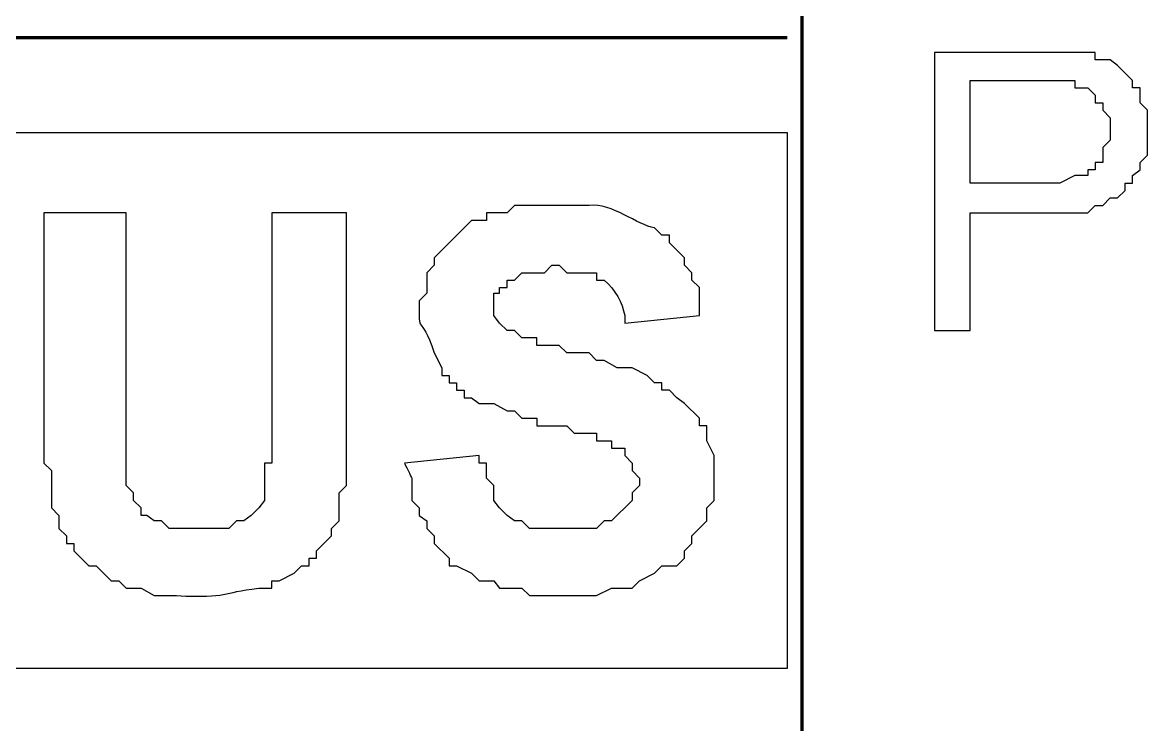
# Model space of a CAD drawing. Header units: millimetres. Extents: x -109 to -14.2, y -107.5 to -24.7.
# Drawn here: x -40.61 to -36.722, y -43.09 to -40.664 of the extents above; entities that cross this region are included whole.
import ezdxf

# ---------------------------------------------------------------- set-up
doc = ezdxf.new("R2010")
doc.units = ezdxf.units.MM
doc.header["$MEASUREMENT"] = 0
doc.layers.add('layer 1', color=7, linetype='Continuous')

msp = doc.modelspace()

# ---------------------------------------------------------------- linework, layer by layer
at = {"layer": 'layer 1', "color": 0, "lineweight": 80}
for points in [[(-37.9157, -66.0839), (-37.9157, -66.0839), (-37.9157, -40.2312), (-37.9157, -40.2312)], [(-46.6086, -40.7152), (-46.6086, -40.7152), (-37.9674, -40.7152), (-37.9674, -40.7152)]]:
    msp.add_open_spline(points, degree=3, dxfattribs=at)
at = {"layer": 'layer 1', "color": 0}
for points, knots in [([(-37.4575, -41.7284), (-37.4575, -41.7284), (-37.4575, -40.7668), (-37.4575, -40.7668), (-37.4575, -40.7668), (-37.4575, -40.7668), (-37.1026, -40.7668), (-37.1026, -40.7668), (-37.1026, -40.7668), (-37.0445, -40.7668), (-36.9864, -40.7668), (-36.9284, -40.7668), (-36.9284, -40.7668), (-36.9284, -40.7668), (-36.9026, -40.7668), (-36.9026, -40.7668), (-36.9026, -40.7668), (-36.9026, -40.7668), (-36.9026, -40.7927), (-36.9026, -40.7927), (-36.9026, -40.7927), (-36.9026, -40.7927), (-36.8509, -40.7927), (-36.8509, -40.7927), (-36.8509, -40.7927), (-36.8509, -40.7927), (-36.8251, -40.812), (-36.8251, -40.812), (-36.8251, -40.812), (-36.8251, -40.812), (-36.7735, -40.8637), (-36.7735, -40.8637), (-36.7735, -40.8637), (-36.7735, -40.8637), (-36.7735, -40.8895), (-36.7735, -40.8895), (-36.7735, -40.8895), (-36.7735, -40.8895), (-36.7477, -40.8895), (-36.7477, -40.8895), (-36.7477, -40.8895), (-36.7477, -40.8895), (-36.7477, -40.9411), (-36.7477, -40.9411), (-36.7477, -40.9411), (-36.7477, -40.9411), (-36.7218, -40.9669), (-36.7218, -40.9669), (-36.7218, -40.9669), (-36.7218, -40.9669), (-36.7218, -41.1218), (-36.7218, -41.1218), (-36.7218, -41.1218), (-36.7218, -41.1218), (-36.7477, -41.1476), (-36.7477, -41.1476), (-36.7477, -41.1476), (-36.7477, -41.1476), (-36.7477, -41.1734), (-36.7477, -41.1734), (-36.7477, -41.1734), (-36.7477, -41.1734), (-36.7735, -41.1928), (-36.7735, -41.1928), (-36.7735, -41.1928), (-36.7735, -41.1928), (-36.7735, -41.2186), (-36.7735, -41.2186), (-36.7735, -41.2186), (-36.7735, -41.2186), (-36.7993, -41.2186), (-36.7993, -41.2186), (-36.7993, -41.2186), (-36.7993, -41.2186), (-36.7993, -41.2444), (-36.7993, -41.2444), (-36.7993, -41.2444), (-36.7993, -41.2444), (-36.8251, -41.2702), (-36.8251, -41.2702), (-36.8251, -41.2702), (-36.8251, -41.2702), (-36.8509, -41.2702), (-36.8509, -41.2702), (-36.8509, -41.2702), (-36.8509, -41.2702), (-36.8767, -41.296), (-36.8767, -41.296), (-36.8767, -41.296), (-36.8767, -41.296), (-36.9026, -41.296), (-36.9026, -41.296), (-36.9026, -41.296), (-36.9026, -41.296), (-36.9284, -41.3219), (-36.9284, -41.3219), (-36.9284, -41.3219), (-36.9284, -41.3219), (-37.3349, -41.3219), (-37.3349, -41.3219), (-37.3349, -41.3219), (-37.3349, -41.3219), (-37.3349, -41.7284), (-37.3349, -41.7284), (-37.3349, -41.7284), (-37.3349, -41.7284), (-37.4575, -41.7284), (-37.4575, -41.7284)], [0, 0, 0, 0, 0.035714, 0.035714, 0.035714, 0.035714, 0.071429, 0.071429, 0.071429, 0.071429, 0.107143, 0.107143, 0.107143, 0.107143, 0.142857, 0.142857, 0.142857, 0.142857, 0.178571, 0.178571, 0.178571, 0.178571, 0.214286, 0.214286, 0.214286, 0.214286, 0.25, 0.25, 0.25, 0.25, 0.285714, 0.285714, 0.285714, 0.285714, 0.321429, 0.321429, 0.321429, 0.321429, 0.357143, 0.357143, 0.357143, 0.357143, 0.392857, 0.392857, 0.392857, 0.392857, 0.428571, 0.428571, 0.428571, 0.428571, 0.464286, 0.464286, 0.464286, 0.464286, 0.5, 0.5, 0.5, 0.5, 0.535714, 0.535714, 0.535714, 0.535714, 0.571429, 0.571429, 0.571429, 0.571429, 0.607143, 0.607143, 0.607143, 0.607143, 0.642857, 0.642857, 0.642857, 0.642857, 0.678571, 0.678571, 0.678571, 0.678571, 0.714286, 0.714286, 0.714286, 0.714286, 0.75, 0.75, 0.75, 0.75, 0.785714, 0.785714, 0.785714, 0.785714, 0.821429, 0.821429, 0.821429, 0.821429, 0.857143, 0.857143, 0.857143, 0.857143, 0.892857, 0.892857, 0.892857, 0.892857, 0.928571, 0.928571, 0.928571, 0.928571, 1, 1, 1, 1]), ([(-37.3349, -41.2186), (-37.3349, -41.2186), (-37.0252, -41.2186), (-37.0252, -41.2186), (-37.0252, -41.2186), (-37.0252, -41.2186), (-36.9735, -41.1928), (-36.9735, -41.1928), (-36.9735, -41.1928), (-36.9735, -41.1928), (-36.9284, -41.1928), (-36.9284, -41.1928), (-36.9284, -41.1928), (-36.9284, -41.1928), (-36.9284, -41.1734), (-36.9284, -41.1734), (-36.9284, -41.1734), (-36.9284, -41.1734), (-36.9026, -41.1734), (-36.9026, -41.1734), (-36.9026, -41.1734), (-36.9026, -41.1734), (-36.9026, -41.1476), (-36.9026, -41.1476), (-36.9026, -41.1476), (-36.9026, -41.1476), (-36.8767, -41.1476), (-36.8767, -41.1476), (-36.8767, -41.1476), (-36.8767, -41.1476), (-36.8767, -41.096), (-36.8767, -41.096), (-36.8767, -41.096), (-36.8767, -41.096), (-36.8509, -41.0702), (-36.8509, -41.0702), (-36.8509, -41.0702), (-36.8509, -41.0702), (-36.8509, -40.9927), (-36.8509, -40.9927), (-36.8509, -40.9927), (-36.8509, -40.9927), (-36.8767, -40.9669), (-36.8767, -40.9669), (-36.8767, -40.9669), (-36.8767, -40.9669), (-36.8767, -40.9411), (-36.8767, -40.9411), (-36.8767, -40.9411), (-36.8767, -40.9411), (-36.9026, -40.9411), (-36.9026, -40.9411), (-36.9026, -40.9411), (-36.9026, -40.9411), (-36.9026, -40.9153), (-36.9026, -40.9153), (-36.9026, -40.9153), (-36.9026, -40.9153), (-36.9284, -40.8895), (-36.9284, -40.8895), (-36.9284, -40.8895), (-36.9284, -40.8895), (-36.9735, -40.8895), (-36.9735, -40.8895), (-36.9735, -40.8895), (-36.9735, -40.8895), (-36.9735, -40.8637), (-36.9735, -40.8637), (-36.9735, -40.8637), (-36.9735, -40.8637), (-37.3349, -40.8637), (-37.3349, -40.8637), (-37.3349, -40.8637), (-37.3349, -40.8637), (-37.3349, -41.2186), (-37.3349, -41.2186)], [0, 0, 0, 0, 0.05, 0.05, 0.05, 0.05, 0.1, 0.1, 0.1, 0.1, 0.15, 0.15, 0.15, 0.15, 0.2, 0.2, 0.2, 0.2, 0.25, 0.25, 0.25, 0.25, 0.3, 0.3, 0.3, 0.3, 0.35, 0.35, 0.35, 0.35, 0.4, 0.4, 0.4, 0.4, 0.45, 0.45, 0.45, 0.45, 0.5, 0.5, 0.5, 0.5, 0.55, 0.55, 0.55, 0.55, 0.6, 0.6, 0.6, 0.6, 0.65, 0.65, 0.65, 0.65, 0.7, 0.7, 0.7, 0.7, 0.75, 0.75, 0.75, 0.75, 0.8, 0.8, 0.8, 0.8, 0.85, 0.85, 0.85, 0.85, 0.9, 0.9, 0.9, 0.9, 1, 1, 1, 1]), ([(-43.427, -41.0444), (-43.427, -41.0444), (-43.427, -42.8965), (-43.427, -42.8965), (-43.427, -42.8965), (-43.427, -42.8965), (-37.9674, -42.8965), (-37.9674, -42.8965), (-37.9674, -42.8965), (-37.9674, -42.8965), (-37.9674, -41.0444), (-37.9674, -41.0444), (-37.9674, -41.0444), (-37.9674, -41.0444), (-43.427, -41.0444), (-43.427, -41.0444)], [0, 0, 0, 0, 0.2, 0.2, 0.2, 0.2, 0.4, 0.4, 0.4, 0.4, 0.6, 0.6, 0.6, 0.6, 1, 1, 1, 1]), ([(-39.2904, -42.1866), (-39.2904, -42.1866), (-39.0323, -42.1608), (-39.0323, -42.1608), (-39.0323, -42.1608), (-39.0323, -42.1608), (-39.0323, -42.1866), (-39.0323, -42.1866), (-39.0323, -42.1866), (-39.0323, -42.1866), (-39.0065, -42.1866), (-39.0065, -42.1866), (-39.0065, -42.1866), (-39.0065, -42.1866), (-39.0065, -42.2382), (-39.0065, -42.2382), (-39.0065, -42.2382), (-39.0065, -42.2382), (-38.9807, -42.2641), (-38.9807, -42.2641), (-38.9807, -42.2641), (-38.9807, -42.2641), (-38.9807, -42.3157), (-38.9807, -42.3157), (-38.9807, -42.3157), (-38.9807, -42.3157), (-38.9613, -42.3415), (-38.9613, -42.3415), (-38.9613, -42.3415), (-38.9613, -42.3415), (-38.9355, -42.3673), (-38.9355, -42.3673), (-38.9355, -42.3673), (-38.9355, -42.3673), (-38.9097, -42.3867), (-38.9097, -42.3867), (-38.9097, -42.3867), (-38.9097, -42.3867), (-38.8839, -42.3867), (-38.8839, -42.3867), (-38.8839, -42.3867), (-38.8839, -42.3867), (-38.8581, -42.4125), (-38.8581, -42.4125), (-38.8581, -42.4125), (-38.8581, -42.4125), (-38.6257, -42.4125), (-38.6257, -42.4125), (-38.6257, -42.4125), (-38.6257, -42.4125), (-38.5999, -42.3867), (-38.5999, -42.3867), (-38.5999, -42.3867), (-38.5999, -42.3867), (-38.5741, -42.3867), (-38.5741, -42.3867), (-38.5741, -42.3867), (-38.5741, -42.3867), (-38.5031, -42.3157), (-38.5031, -42.3157), (-38.5031, -42.3157), (-38.5031, -42.3157), (-38.5031, -42.2899), (-38.5031, -42.2899), (-38.5031, -42.2899), (-38.5031, -42.2899), (-38.4773, -42.2641), (-38.4773, -42.2641), (-38.4773, -42.2641), (-38.4773, -42.2641), (-38.4773, -42.2382), (-38.4773, -42.2382), (-38.4773, -42.2382), (-38.4773, -42.2382), (-38.5031, -42.2124), (-38.5031, -42.2124), (-38.5031, -42.2124), (-38.5031, -42.2124), (-38.5031, -42.1866), (-38.5031, -42.1866), (-38.5031, -42.1866), (-38.5031, -42.1866), (-38.5289, -42.1608), (-38.5289, -42.1608), (-38.5289, -42.1608), (-38.5289, -42.1608), (-38.5289, -42.135), (-38.5289, -42.135), (-38.5289, -42.135), (-38.5289, -42.135), (-38.5741, -42.135), (-38.5741, -42.135), (-38.5741, -42.135), (-38.5741, -42.135), (-38.5741, -42.1092), (-38.5741, -42.1092), (-38.5741, -42.1092), (-38.5741, -42.1092), (-38.6257, -42.1092), (-38.6257, -42.1092), (-38.6257, -42.1092), (-38.6257, -42.1092), (-38.6257, -42.0834), (-38.6257, -42.0834), (-38.6257, -42.0834), (-38.6257, -42.0834), (-38.7032, -42.0834), (-38.7032, -42.0834), (-38.7032, -42.0834), (-38.7032, -42.0834), (-38.729, -42.0576), (-38.729, -42.0576), (-38.729, -42.0576), (-38.729, -42.0576), (-38.8322, -42.0576), (-38.8322, -42.0576), (-38.8322, -42.0576), (-38.8322, -42.0576), (-38.8322, -42.0317), (-38.8322, -42.0317), (-38.8322, -42.0317), (-38.8322, -42.0317), (-38.8839, -42.0317), (-38.8839, -42.0317), (-38.8839, -42.0317), (-38.8839, -42.0317), (-38.9097, -42.0059), (-38.9097, -42.0059), (-38.9097, -42.0059), (-38.9097, -42.0059), (-38.9355, -42.0059), (-38.9355, -42.0059), (-38.9355, -42.0059), (-38.9355, -42.0059), (-38.9807, -41.9801), (-38.9807, -41.9801), (-38.9807, -41.9801), (-38.9807, -41.9801), (-39.0323, -41.9801), (-39.0323, -41.9801), (-39.0323, -41.9801), (-39.0323, -41.9801), (-39.0581, -41.9608), (-39.0581, -41.9608), (-39.0581, -41.9608), (-39.0581, -41.9608), (-39.0839, -41.9608), (-39.0839, -41.9608), (-39.0839, -41.9608), (-39.0839, -41.9608), (-39.0839, -41.9349), (-39.0839, -41.9349), (-39.0839, -41.9349), (-39.0839, -41.9349), (-39.1097, -41.9349), (-39.1097, -41.9349), (-39.1097, -41.9349), (-39.1097, -41.9349), (-39.1097, -41.9091), (-39.1097, -41.9091), (-39.1097, -41.9091), (-39.1097, -41.9091), (-39.1356, -41.9091), (-39.1356, -41.9091), (-39.1356, -41.9091), (-39.1356, -41.9091), (-39.1356, -41.8833), (-39.1356, -41.8833), (-39.1356, -41.8833), (-39.1356, -41.8833), (-39.1614, -41.8833), (-39.1614, -41.8833), (-39.1614, -41.8833), (-39.1614, -41.8833), (-39.1614, -41.8575), (-39.1614, -41.8575), (-39.1614, -41.8575), (-39.1614, -41.8575), (-39.1872, -41.8059), (-39.1872, -41.8059), (-39.1872, -41.8059), (-39.2367, -41.6579), (-39.2422, -41.757), (-39.2388, -41.6252), (-39.2388, -41.6252), (-39.2388, -41.6252), (-39.213, -41.5993), (-39.213, -41.5993), (-39.213, -41.5993), (-39.213, -41.5993), (-39.213, -41.5284), (-39.213, -41.5284), (-39.213, -41.5284), (-39.213, -41.5284), (-39.1872, -41.5025), (-39.1872, -41.5025), (-39.1872, -41.5025), (-39.1872, -41.5025), (-39.1872, -41.4768), (-39.1872, -41.4768), (-39.1872, -41.4768), (-39.1872, -41.4768), (-39.0581, -41.3477), (-39.0581, -41.3477), (-39.0581, -41.3477), (-39.0581, -41.3477), (-39.0065, -41.3477), (-39.0065, -41.3477), (-39.0065, -41.3477), (-39.0065, -41.3477), (-39.0065, -41.3219), (-39.0065, -41.3219), (-39.0065, -41.3219), (-39.0065, -41.3219), (-38.9355, -41.3219), (-38.9355, -41.3219), (-38.9355, -41.3219), (-38.9355, -41.3219), (-38.9097, -41.296), (-38.9097, -41.296), (-38.9097, -41.296), (-38.9097, -41.296), (-38.6516, -41.296), (-38.6516, -41.296), (-38.6516, -41.296), (-38.5719, -41.2865), (-38.4853, -41.3649), (-38.4257, -41.3735), (-38.4257, -41.3735), (-38.4257, -41.3735), (-38.3999, -41.3993), (-38.3999, -41.3993), (-38.3999, -41.3993), (-38.3999, -41.3993), (-38.374, -41.3993), (-38.374, -41.3993), (-38.374, -41.3993), (-38.374, -41.3993), (-38.374, -41.4251), (-38.374, -41.4251), (-38.374, -41.4251), (-38.374, -41.4251), (-38.3224, -41.4768), (-38.3224, -41.4768), (-38.3224, -41.4768), (-38.3224, -41.4768), (-38.3224, -41.5025), (-38.3224, -41.5025), (-38.3224, -41.5025), (-38.3224, -41.5025), (-38.2966, -41.5284), (-38.2966, -41.5284), (-38.2966, -41.5284), (-38.2966, -41.5284), (-38.2966, -41.5542), (-38.2966, -41.5542), (-38.2966, -41.5542), (-38.2966, -41.5542), (-38.2708, -41.58), (-38.2708, -41.58), (-38.2708, -41.58), (-38.2708, -41.58), (-38.2708, -41.6768), (-38.2708, -41.6768), (-38.2708, -41.6768), (-38.2708, -41.6768), (-38.5289, -41.7026), (-38.5289, -41.7026), (-38.5289, -41.7026), (-38.5289, -41.7026), (-38.5289, -41.6768), (-38.5289, -41.6768), (-38.5289, -41.6768), (-38.5365, -41.6313), (-38.5619, -41.5871), (-38.5999, -41.5542), (-38.5999, -41.5542), (-38.5999, -41.5542), (-38.6257, -41.5542), (-38.6257, -41.5542), (-38.6257, -41.5542), (-38.6257, -41.5542), (-38.6257, -41.5284), (-38.6257, -41.5284), (-38.6257, -41.5284), (-38.6257, -41.5284), (-38.729, -41.5284), (-38.729, -41.5284), (-38.729, -41.5284), (-38.729, -41.5284), (-38.7548, -41.5025), (-38.7548, -41.5025), (-38.7548, -41.5025), (-38.7548, -41.5025), (-38.7806, -41.5025), (-38.7806, -41.5025), (-38.7806, -41.5025), (-38.7806, -41.5025), (-38.8064, -41.5284), (-38.8064, -41.5284), (-38.8064, -41.5284), (-38.8064, -41.5284), (-38.8839, -41.5284), (-38.8839, -41.5284), (-38.8839, -41.5284), (-38.8839, -41.5284), (-38.9097, -41.5542), (-38.9097, -41.5542), (-38.9097, -41.5542), (-38.9097, -41.5542), (-38.9355, -41.5542), (-38.9355, -41.5542), (-38.9355, -41.5542), (-38.9355, -41.5542), (-38.9355, -41.58), (-38.9355, -41.58), (-38.9355, -41.58), (-38.9355, -41.58), (-38.9613, -41.58), (-38.9613, -41.58), (-38.9613, -41.58), (-38.9613, -41.58), (-38.9613, -41.5993), (-38.9613, -41.5993), (-38.9613, -41.5993), (-38.9613, -41.5993), (-38.9807, -41.5993), (-38.9807, -41.5993), (-38.9807, -41.5993), (-38.9807, -41.5993), (-38.9807, -41.6768), (-38.9807, -41.6768), (-38.9807, -41.6768), (-38.9807, -41.6768), (-38.9613, -41.7026), (-38.9613, -41.7026), (-38.9613, -41.7026), (-38.9613, -41.7026), (-38.9355, -41.7284), (-38.9355, -41.7284), (-38.9355, -41.7284), (-38.9355, -41.7284), (-38.9097, -41.7284), (-38.9097, -41.7284), (-38.9097, -41.7284), (-38.9097, -41.7284), (-38.8839, -41.7542), (-38.8839, -41.7542), (-38.8839, -41.7542), (-38.8839, -41.7542), (-38.8322, -41.7542), (-38.8322, -41.7542), (-38.8322, -41.7542), (-38.8322, -41.7542), (-38.8322, -41.7801), (-38.8322, -41.7801), (-38.8322, -41.7801), (-38.8322, -41.7801), (-38.7548, -41.7801), (-38.7548, -41.7801), (-38.7548, -41.7801), (-38.7548, -41.7801), (-38.729, -41.8059), (-38.729, -41.8059), (-38.729, -41.8059), (-38.729, -41.8059), (-38.6516, -41.8059), (-38.6516, -41.8059), (-38.6516, -41.8059), (-38.6516, -41.8059), (-38.6257, -41.8317), (-38.6257, -41.8317), (-38.6257, -41.8317), (-38.6257, -41.8317), (-38.5999, -41.8317), (-38.5999, -41.8317), (-38.5999, -41.8317), (-38.5999, -41.8317), (-38.5548, -41.8575), (-38.5548, -41.8575), (-38.5548, -41.8575), (-38.5548, -41.8575), (-38.5031, -41.8575), (-38.5031, -41.8575), (-38.5031, -41.8575), (-38.5031, -41.8575), (-38.4515, -41.8833), (-38.4515, -41.8833), (-38.4515, -41.8833), (-38.4515, -41.8833), (-38.4257, -41.9091), (-38.4257, -41.9091), (-38.4257, -41.9091), (-38.4257, -41.9091), (-38.3999, -41.9091), (-38.3999, -41.9091), (-38.3999, -41.9091), (-38.3999, -41.9091), (-38.3999, -41.9349), (-38.3999, -41.9349), (-38.3999, -41.9349), (-38.3999, -41.9349), (-38.374, -41.9349), (-38.374, -41.9349), (-38.374, -41.9349), (-38.374, -41.9349), (-38.3482, -41.9608), (-38.3482, -41.9608), (-38.3482, -41.9608), (-38.3482, -41.9608), (-38.3224, -41.9801), (-38.3224, -41.9801), (-38.3224, -41.9801), (-38.3224, -41.9801), (-38.2708, -42.0317), (-38.2708, -42.0317), (-38.2708, -42.0317), (-38.2708, -42.0317), (-38.2708, -42.0576), (-38.2708, -42.0576), (-38.2708, -42.0576), (-38.2708, -42.0576), (-38.245, -42.0576), (-38.245, -42.0576), (-38.245, -42.0576), (-38.245, -42.0576), (-38.245, -42.1092), (-38.245, -42.1092), (-38.245, -42.1092), (-38.245, -42.1092), (-38.2192, -42.1608), (-38.2192, -42.1608), (-38.2192, -42.1608), (-38.2192, -42.1608), (-38.2192, -42.3157), (-38.2192, -42.3157), (-38.2192, -42.3157), (-38.2192, -42.3157), (-38.245, -42.3415), (-38.245, -42.3415), (-38.245, -42.3415), (-38.245, -42.3415), (-38.245, -42.3867), (-38.245, -42.3867), (-38.245, -42.3867), (-38.245, -42.3867), (-38.2966, -42.4383), (-38.2966, -42.4383), (-38.2966, -42.4383), (-38.2966, -42.4383), (-38.2966, -42.4641), (-38.2966, -42.4641), (-38.2966, -42.4641), (-38.2966, -42.4641), (-38.3224, -42.4899), (-38.3224, -42.4899), (-38.3224, -42.4899), (-38.3224, -42.4899), (-38.3224, -42.5158), (-38.3224, -42.5158), (-38.3224, -42.5158), (-38.3224, -42.5158), (-38.3482, -42.5416), (-38.3482, -42.5416), (-38.3482, -42.5416), (-38.3482, -42.5416), (-38.3999, -42.5416), (-38.3999, -42.5416), (-38.3999, -42.5416), (-38.3999, -42.5416), (-38.4257, -42.5674), (-38.4257, -42.5674), (-38.4257, -42.5674), (-38.4257, -42.5674), (-38.4773, -42.5932), (-38.4773, -42.5932), (-38.4773, -42.5932), (-38.4773, -42.5932), (-38.5031, -42.619), (-38.5031, -42.619), (-38.5031, -42.619), (-38.5031, -42.619), (-38.5741, -42.619), (-38.5741, -42.619), (-38.5741, -42.619), (-38.5741, -42.619), (-38.6257, -42.6448), (-38.6257, -42.6448), (-38.6257, -42.6448), (-38.6946, -42.6448), (-38.7634, -42.6448), (-38.8322, -42.6448), (-38.8322, -42.6448), (-38.8322, -42.6448), (-38.8581, -42.6448), (-38.8581, -42.6448), (-38.8581, -42.6448), (-38.8581, -42.6448), (-38.8839, -42.619), (-38.8839, -42.619), (-38.8839, -42.619), (-38.8839, -42.619), (-38.9613, -42.619), (-38.9613, -42.619), (-38.9613, -42.619), (-38.9613, -42.619), (-38.9807, -42.5932), (-38.9807, -42.5932), (-38.9807, -42.5932), (-38.9807, -42.5932), (-39.0323, -42.5932), (-39.0323, -42.5932), (-39.0323, -42.5932), (-39.0323, -42.5932), (-39.0581, -42.5674), (-39.0581, -42.5674), (-39.0581, -42.5674), (-39.0581, -42.5674), (-39.1097, -42.5416), (-39.1097, -42.5416), (-39.1097, -42.5416), (-39.1097, -42.5416), (-39.1356, -42.5416), (-39.1356, -42.5416), (-39.1356, -42.5416), (-39.1356, -42.5416), (-39.1356, -42.5158), (-39.1356, -42.5158), (-39.1356, -42.5158), (-39.1356, -42.5158), (-39.1872, -42.4641), (-39.1872, -42.4641), (-39.1872, -42.4641), (-39.1872, -42.4641), (-39.1872, -42.4383), (-39.1872, -42.4383), (-39.1872, -42.4383), (-39.1872, -42.4383), (-39.213, -42.4125), (-39.213, -42.4125), (-39.213, -42.4125), (-39.213, -42.4125), (-39.213, -42.3867), (-39.213, -42.3867), (-39.213, -42.3867), (-39.213, -42.3867), (-39.2388, -42.3673), (-39.2388, -42.3673), (-39.2388, -42.3673), (-39.2388, -42.3673), (-39.2388, -42.3415), (-39.2388, -42.3415), (-39.2388, -42.3415), (-39.2388, -42.3415), (-39.2646, -42.3157), (-39.2646, -42.3157), (-39.2646, -42.3157), (-39.2646, -42.3157), (-39.2646, -42.2382), (-39.2646, -42.2382), (-39.2646, -42.2382), (-39.2646, -42.2382), (-39.2904, -42.1866), (-39.2904, -42.1866)], [0, 0, 0, 0, 0.007042, 0.007042, 0.007042, 0.007042, 0.014085, 0.014085, 0.014085, 0.014085, 0.021127, 0.021127, 0.021127, 0.021127, 0.028169, 0.028169, 0.028169, 0.028169, 0.035211, 0.035211, 0.035211, 0.035211, 0.042254, 0.042254, 0.042254, 0.042254, 0.049296, 0.049296, 0.049296, 0.049296, 0.056338, 0.056338, 0.056338, 0.056338, 0.06338, 0.06338, 0.06338, 0.06338, 0.070423, 0.070423, 0.070423, 0.070423, 0.077465, 0.077465, 0.077465, 0.077465, 0.084507, 0.084507, 0.084507, 0.084507, 0.091549, 0.091549, 0.091549, 0.091549, 0.098592, 0.098592, 0.098592, 0.098592, 0.105634, 0.105634, 0.105634, 0.105634, 0.112676, 0.112676, 0.112676, 0.112676, 0.119718, 0.119718, 0.119718, 0.119718, 0.126761, 0.126761, 0.126761, 0.126761, 0.133803, 0.133803, 0.133803, 0.133803, 0.140845, 0.140845, 0.140845, 0.140845, 0.147887, 0.147887, 0.147887, 0.147887, 0.15493, 0.15493, 0.15493, 0.15493, 0.161972, 0.161972, 0.161972, 0.161972, 0.169014, 0.169014, 0.169014, 0.169014, 0.176056, 0.176056, 0.176056, 0.176056, 0.183099, 0.183099, 0.183099, 0.183099, 0.190141, 0.190141, 0.190141, 0.190141, 0.197183, 0.197183, 0.197183, 0.197183, 0.204225, 0.204225, 0.204225, 0.204225, 0.211268, 0.211268, 0.211268, 0.211268, 0.21831, 0.21831, 0.21831, 0.21831, 0.225352, 0.225352, 0.225352, 0.225352, 0.232394, 0.232394, 0.232394, 0.232394, 0.239437, 0.239437, 0.239437, 0.239437, 0.246479, 0.246479, 0.246479, 0.246479, 0.253521, 0.253521, 0.253521, 0.253521, 0.260563, 0.260563, 0.260563, 0.260563, 0.267606, 0.267606, 0.267606, 0.267606, 0.274648, 0.274648, 0.274648, 0.274648, 0.28169, 0.28169, 0.28169, 0.28169, 0.288732, 0.288732, 0.288732, 0.288732, 0.295775, 0.295775, 0.295775, 0.295775, 0.302817, 0.302817, 0.302817, 0.302817, 0.309859, 0.309859, 0.309859, 0.309859, 0.316901, 0.316901, 0.316901, 0.316901, 0.323944, 0.323944, 0.323944, 0.323944, 0.330986, 0.330986, 0.330986, 0.330986, 0.338028, 0.338028, 0.338028, 0.338028, 0.34507, 0.34507, 0.34507, 0.34507, 0.352113, 0.352113, 0.352113, 0.352113, 0.359155, 0.359155, 0.359155, 0.359155, 0.366197, 0.366197, 0.366197, 0.366197, 0.373239, 0.373239, 0.373239, 0.373239, 0.380282, 0.380282, 0.380282, 0.380282, 0.387324, 0.387324, 0.387324, 0.387324, 0.394366, 0.394366, 0.394366, 0.394366, 0.401408, 0.401408, 0.401408, 0.401408, 0.408451, 0.408451, 0.408451, 0.408451, 0.415493, 0.415493, 0.415493, 0.415493, 0.422535, 0.422535, 0.422535, 0.422535, 0.429577, 0.429577, 0.429577, 0.429577, 0.43662, 0.43662, 0.43662, 0.43662, 0.443662, 0.443662, 0.443662, 0.443662, 0.450704, 0.450704, 0.450704, 0.450704, 0.457746, 0.457746, 0.457746, 0.457746, 0.464789, 0.464789, 0.464789, 0.464789, 0.471831, 0.471831, 0.471831, 0.471831, 0.478873, 0.478873, 0.478873, 0.478873, 0.485915, 0.485915, 0.485915, 0.485916, 0.492958, 0.492958, 0.492958, 0.492958, 0.5, 0.5, 0.5, 0.5, 0.507042, 0.507042, 0.507042, 0.507042, 0.514085, 0.514085, 0.514085, 0.514085, 0.521127, 0.521127, 0.521127, 0.521127, 0.528169, 0.528169, 0.528169, 0.528169, 0.535211, 0.535211, 0.535211, 0.535211, 0.542254, 0.542254, 0.542254, 0.542254, 0.549296, 0.549296, 0.549296, 0.549296, 0.556338, 0.556338, 0.556338, 0.556338, 0.56338, 0.56338, 0.56338, 0.56338, 0.570423, 0.570423, 0.570423, 0.570423, 0.577465, 0.577465, 0.577465, 0.577465, 0.584507, 0.584507, 0.584507, 0.584507, 0.591549, 0.591549, 0.591549, 0.591549, 0.598592, 0.598592, 0.598592, 0.598592, 0.605634, 0.605634, 0.605634, 0.605634, 0.612676, 0.612676, 0.612676, 0.612676, 0.619718, 0.619718, 0.619718, 0.619718, 0.626761, 0.626761, 0.626761, 0.626761, 0.633803, 0.633803, 0.633803, 0.633803, 0.640845, 0.640845, 0.640845, 0.640845, 0.647887, 0.647887, 0.647887, 0.647887, 0.65493, 0.65493, 0.65493, 0.65493, 0.661972, 0.661972, 0.661972, 0.661972, 0.669014, 0.669014, 0.669014, 0.669014, 0.676056, 0.676056, 0.676056, 0.676056, 0.683099, 0.683099, 0.683099, 0.683099, 0.690141, 0.690141, 0.690141, 0.690141, 0.697183, 0.697183, 0.697183, 0.697183, 0.704225, 0.704225, 0.704225, 0.704225, 0.711268, 0.711268, 0.711268, 0.711268, 0.71831, 0.71831, 0.71831, 0.71831, 0.725352, 0.725352, 0.725352, 0.725352, 0.732394, 0.732394, 0.732394, 0.732394, 0.739437, 0.739437, 0.739437, 0.739437, 0.746479, 0.746479, 0.746479, 0.746479, 0.753521, 0.753521, 0.753521, 0.753521, 0.760563, 0.760563, 0.760563, 0.760563, 0.767606, 0.767606, 0.767606, 0.767606, 0.774648, 0.774648, 0.774648, 0.774648, 0.78169, 0.78169, 0.78169, 0.78169, 0.788732, 0.788732, 0.788732, 0.788732, 0.795775, 0.795775, 0.795775, 0.795775, 0.802817, 0.802817, 0.802817, 0.802817, 0.809859, 0.809859, 0.809859, 0.809859, 0.816901, 0.816901, 0.816901, 0.816901, 0.823944, 0.823944, 0.823944, 0.823944, 0.830986, 0.830986, 0.830986, 0.830986, 0.838028, 0.838028, 0.838028, 0.838028, 0.84507, 0.84507, 0.84507, 0.84507, 0.852113, 0.852113, 0.852113, 0.852113, 0.859155, 0.859155, 0.859155, 0.859155, 0.866197, 0.866197, 0.866197, 0.866197, 0.873239, 0.873239, 0.873239, 0.873239, 0.880282, 0.880282, 0.880282, 0.880282, 0.887324, 0.887324, 0.887324, 0.887324, 0.894366, 0.894366, 0.894366, 0.894366, 0.901408, 0.901408, 0.901408, 0.901408, 0.908451, 0.908451, 0.908451, 0.908451, 0.915493, 0.915493, 0.915493, 0.915493, 0.922535, 0.922535, 0.922535, 0.922535, 0.929577, 0.929577, 0.929577, 0.929577, 0.93662, 0.93662, 0.93662, 0.93662, 0.943662, 0.943662, 0.943662, 0.943662, 0.950704, 0.950704, 0.950704, 0.950704, 0.957746, 0.957746, 0.957746, 0.957746, 0.964789, 0.964789, 0.964789, 0.964789, 0.971831, 0.971831, 0.971831, 0.971831, 0.978873, 0.978873, 0.978873, 0.978873, 0.985915, 0.985915, 0.985915, 0.985916, 1, 1, 1, 1]), ([(-40.5359, -41.3219), (-40.5359, -41.3219), (-40.2519, -41.3219), (-40.2519, -41.3219), (-40.2519, -41.3219), (-40.2519, -41.3219), (-40.2519, -42.2641), (-40.2519, -42.2641), (-40.2519, -42.2641), (-40.2519, -42.2641), (-40.2261, -42.2899), (-40.2261, -42.2899), (-40.2261, -42.2899), (-40.2261, -42.2899), (-40.2261, -42.3157), (-40.2261, -42.3157), (-40.2261, -42.3157), (-40.2261, -42.3157), (-40.2003, -42.3415), (-40.2003, -42.3415), (-40.2003, -42.3415), (-40.2003, -42.3415), (-40.2003, -42.3673), (-40.2003, -42.3673), (-40.2003, -42.3673), (-40.2003, -42.3673), (-40.1809, -42.3673), (-40.1809, -42.3673), (-40.1809, -42.3673), (-40.1809, -42.3673), (-40.1551, -42.3867), (-40.1551, -42.3867), (-40.1551, -42.3867), (-40.1551, -42.3867), (-40.1293, -42.3867), (-40.1293, -42.3867), (-40.1293, -42.3867), (-40.1293, -42.3867), (-40.1035, -42.4125), (-40.1035, -42.4125), (-40.1035, -42.4125), (-40.1035, -42.4125), (-39.897, -42.4125), (-39.897, -42.4125), (-39.897, -42.4125), (-39.897, -42.4125), (-39.8711, -42.3867), (-39.8711, -42.3867), (-39.8711, -42.3867), (-39.8711, -42.3867), (-39.8453, -42.3867), (-39.8453, -42.3867), (-39.8453, -42.3867), (-39.8453, -42.3867), (-39.8195, -42.3673), (-39.8195, -42.3673), (-39.8195, -42.3673), (-39.8195, -42.3673), (-39.7937, -42.3415), (-39.7937, -42.3415), (-39.7937, -42.3415), (-39.7937, -42.3415), (-39.7743, -42.3157), (-39.7743, -42.3157), (-39.7743, -42.3157), (-39.7743, -42.3157), (-39.7743, -42.1866), (-39.7743, -42.1866), (-39.7743, -42.1866), (-39.7743, -42.1866), (-39.7485, -42.1866), (-39.7485, -42.1866), (-39.7485, -42.1866), (-39.7485, -42.1866), (-39.7485, -42.1608), (-39.7485, -42.1608), (-39.7485, -42.1608), (-39.7485, -42.1178), (-39.7485, -42.0748), (-39.7485, -42.0317), (-39.7485, -42.0317), (-39.7485, -42.0317), (-39.7485, -41.3219), (-39.7485, -41.3219), (-39.7485, -41.3219), (-39.7485, -41.3219), (-39.4904, -41.3219), (-39.4904, -41.3219), (-39.4904, -41.3219), (-39.4904, -41.3219), (-39.4904, -42.0317), (-39.4904, -42.0317), (-39.4904, -42.0317), (-39.4904, -42.1006), (-39.4904, -42.1694), (-39.4904, -42.2382), (-39.4904, -42.2382), (-39.4904, -42.2382), (-39.4904, -42.2641), (-39.4904, -42.2641), (-39.4904, -42.2641), (-39.4904, -42.2641), (-39.5162, -42.2899), (-39.5162, -42.2899), (-39.5162, -42.2899), (-39.5162, -42.2899), (-39.5162, -42.3867), (-39.5162, -42.3867), (-39.5162, -42.3867), (-39.5162, -42.3867), (-39.542, -42.4125), (-39.542, -42.4125), (-39.542, -42.4125), (-39.542, -42.4125), (-39.542, -42.4383), (-39.542, -42.4383), (-39.542, -42.4383), (-39.542, -42.4383), (-39.5937, -42.4899), (-39.5937, -42.4899), (-39.5937, -42.4899), (-39.5937, -42.4899), (-39.5937, -42.5158), (-39.5937, -42.5158), (-39.5937, -42.5158), (-39.5937, -42.5158), (-39.6195, -42.5158), (-39.6195, -42.5158), (-39.6195, -42.5158), (-39.6195, -42.5158), (-39.6195, -42.5416), (-39.6195, -42.5416), (-39.6195, -42.5416), (-39.6195, -42.5416), (-39.6453, -42.5416), (-39.6453, -42.5416), (-39.6453, -42.5416), (-39.6453, -42.5416), (-39.6711, -42.5674), (-39.6711, -42.5674), (-39.6711, -42.5674), (-39.6711, -42.5674), (-39.7227, -42.5932), (-39.7227, -42.5932), (-39.7227, -42.5932), (-39.7227, -42.5932), (-39.7485, -42.5932), (-39.7485, -42.5932), (-39.7485, -42.5932), (-39.7485, -42.5932), (-39.7485, -42.619), (-39.7485, -42.619), (-39.7485, -42.619), (-39.7485, -42.619), (-39.7937, -42.619), (-39.7937, -42.619), (-39.7937, -42.619), (-39.9284, -42.6344), (-39.8921, -42.654), (-40.0777, -42.6448), (-40.0777, -42.6448), (-40.0777, -42.6448), (-40.1551, -42.6448), (-40.1551, -42.6448), (-40.1551, -42.6448), (-40.1551, -42.6448), (-40.2003, -42.619), (-40.2003, -42.619), (-40.2003, -42.619), (-40.2003, -42.619), (-40.2519, -42.619), (-40.2519, -42.619), (-40.2519, -42.619), (-40.2519, -42.619), (-40.2777, -42.5932), (-40.2777, -42.5932), (-40.2777, -42.5932), (-40.2777, -42.5932), (-40.3035, -42.5932), (-40.3035, -42.5932), (-40.3035, -42.5932), (-40.3035, -42.5932), (-40.3552, -42.5416), (-40.3552, -42.5416), (-40.3552, -42.5416), (-40.3552, -42.5416), (-40.381, -42.5416), (-40.381, -42.5416), (-40.381, -42.5416), (-40.381, -42.5416), (-40.4326, -42.4899), (-40.4326, -42.4899), (-40.4326, -42.4899), (-40.4326, -42.4899), (-40.4326, -42.4641), (-40.4326, -42.4641), (-40.4326, -42.4641), (-40.4326, -42.4641), (-40.4584, -42.4641), (-40.4584, -42.4641), (-40.4584, -42.4641), (-40.4584, -42.4641), (-40.4584, -42.4383), (-40.4584, -42.4383), (-40.4584, -42.4383), (-40.4584, -42.4383), (-40.4842, -42.4125), (-40.4842, -42.4125), (-40.4842, -42.4125), (-40.4842, -42.4125), (-40.4842, -42.3673), (-40.4842, -42.3673), (-40.4842, -42.3673), (-40.4842, -42.3673), (-40.51, -42.3415), (-40.51, -42.3415), (-40.51, -42.3415), (-40.51, -42.3415), (-40.51, -42.2124), (-40.51, -42.2124), (-40.51, -42.2124), (-40.51, -42.2124), (-40.5359, -42.1866), (-40.5359, -42.1866), (-40.5359, -42.1866), (-40.5359, -42.1866), (-40.5359, -42.0059), (-40.5359, -42.0059), (-40.5359, -42.0059), (-40.5359, -42.0059), (-40.5359, -41.3219), (-40.5359, -41.3219)], [0, 0, 0, 0, 0.016949, 0.016949, 0.016949, 0.016949, 0.033898, 0.033898, 0.033898, 0.033898, 0.050847, 0.050847, 0.050847, 0.050847, 0.067797, 0.067797, 0.067797, 0.067797, 0.084746, 0.084746, 0.084746, 0.084746, 0.101695, 0.101695, 0.101695, 0.101695, 0.118644, 0.118644, 0.118644, 0.118644, 0.135593, 0.135593, 0.135593, 0.135593, 0.152542, 0.152542, 0.152542, 0.152542, 0.169492, 0.169492, 0.169492, 0.169492, 0.186441, 0.186441, 0.186441, 0.186441, 0.20339, 0.20339, 0.20339, 0.20339, 0.220339, 0.220339, 0.220339, 0.220339, 0.237288, 0.237288, 0.237288, 0.237288, 0.254237, 0.254237, 0.254237, 0.254237, 0.271186, 0.271186, 0.271186, 0.271186, 0.288136, 0.288136, 0.288136, 0.288136, 0.305085, 0.305085, 0.305085, 0.305085, 0.322034, 0.322034, 0.322034, 0.322034, 0.338983, 0.338983, 0.338983, 0.338983, 0.355932, 0.355932, 0.355932, 0.355932, 0.372881, 0.372881, 0.372881, 0.372881, 0.389831, 0.389831, 0.389831, 0.389831, 0.40678, 0.40678, 0.40678, 0.40678, 0.423729, 0.423729, 0.423729, 0.423729, 0.440678, 0.440678, 0.440678, 0.440678, 0.457627, 0.457627, 0.457627, 0.457627, 0.474576, 0.474576, 0.474576, 0.474576, 0.491525, 0.491525, 0.491525, 0.491525, 0.508475, 0.508475, 0.508475, 0.508475, 0.525424, 0.525424, 0.525424, 0.525424, 0.542373, 0.542373, 0.542373, 0.542373, 0.559322, 0.559322, 0.559322, 0.559322, 0.576271, 0.576271, 0.576271, 0.576271, 0.59322, 0.59322, 0.59322, 0.59322, 0.610169, 0.610169, 0.610169, 0.61017, 0.627119, 0.627119, 0.627119, 0.627119, 0.644068, 0.644068, 0.644068, 0.644068, 0.661017, 0.661017, 0.661017, 0.661017, 0.677966, 0.677966, 0.677966, 0.677966, 0.694915, 0.694915, 0.694915, 0.694915, 0.711864, 0.711864, 0.711864, 0.711864, 0.728814, 0.728814, 0.728814, 0.728814, 0.745763, 0.745763, 0.745763, 0.745763, 0.762712, 0.762712, 0.762712, 0.762712, 0.779661, 0.779661, 0.779661, 0.779661, 0.79661, 0.79661, 0.79661, 0.79661, 0.813559, 0.813559, 0.813559, 0.813559, 0.830508, 0.830508, 0.830508, 0.830508, 0.847458, 0.847458, 0.847458, 0.847458, 0.864407, 0.864407, 0.864407, 0.864407, 0.881356, 0.881356, 0.881356, 0.881356, 0.898305, 0.898305, 0.898305, 0.898305, 0.915254, 0.915254, 0.915254, 0.915254, 0.932203, 0.932203, 0.932203, 0.932203, 0.949153, 0.949153, 0.949153, 0.949153, 0.966102, 0.966102, 0.966102, 0.966102, 1, 1, 1, 1])]:
    msp.add_open_spline(points, degree=3, knots=knots, dxfattribs=at)

doc.saveas('drawing.dxf')
